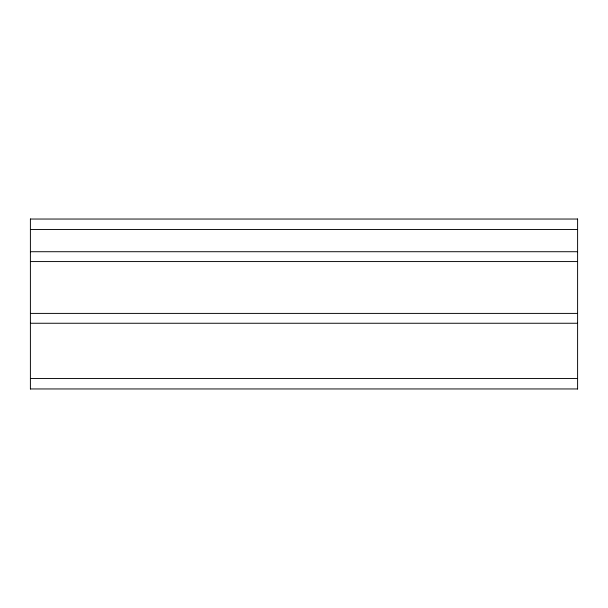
<?xml version="1.0" encoding="UTF-8"?>
<svg xmlns="http://www.w3.org/2000/svg" width="608" height="608" viewBox="0 0 608 608"><rect width="100%" height="100%" fill="white"/><g stroke="black" fill="none" stroke-linecap="round" stroke-linejoin="round"><path stroke-width="0.91" d="M30.4 219.04L577.6 219.04M30.4 229.49L577.6 229.49M30.4 251.72L577.6 251.72M30.4 261.569L577.6 261.569M30.4 313.401L577.6 313.401M30.4 323.251L577.6 323.251M30.4 378.51L577.6 378.51M30.4 388.953L577.6 388.953M577.6 218.964L577.6 389.036M30.4 218.964L30.4 389.036"/></g></svg>
